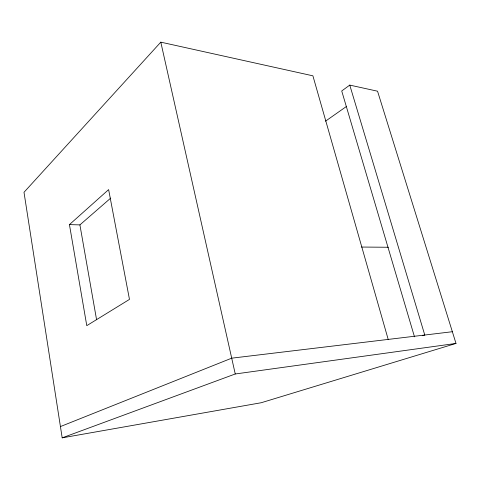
<?xml version="1.0" encoding="UTF-8"?>
<svg xmlns="http://www.w3.org/2000/svg" width="480" height="480" viewBox="0 0 480 480"><rect width="100%" height="100%" fill="white"/><g stroke="black" fill="none" stroke-linecap="round" stroke-linejoin="round"><path stroke-width="0.72" d="M388.194 339.414L312.9 75.822L160.8 42.156L24 192.294L62.184 437.844L261.204 402.738L456 343.434L377.55 91.206L349.764 85.098L341.724 90.972L414.486 336.822M69.438 224.61L108.63 189.612L129.474 299.4L86.778 325.656L69.438 224.61L79.908 224.892L110.718 198.102M325.536 121.158L346.392 106.506M60.426 426.57L231.708 358.17L452.358 331.722M62.184 437.844L235.254 373.98L456 343.434M422.658 335.718L424.77 335.028L349.764 85.098M361.5 247.05L388.368 247.254M160.8 42.156L235.254 373.98M79.908 224.892L96.582 319.746"/></g></svg>
